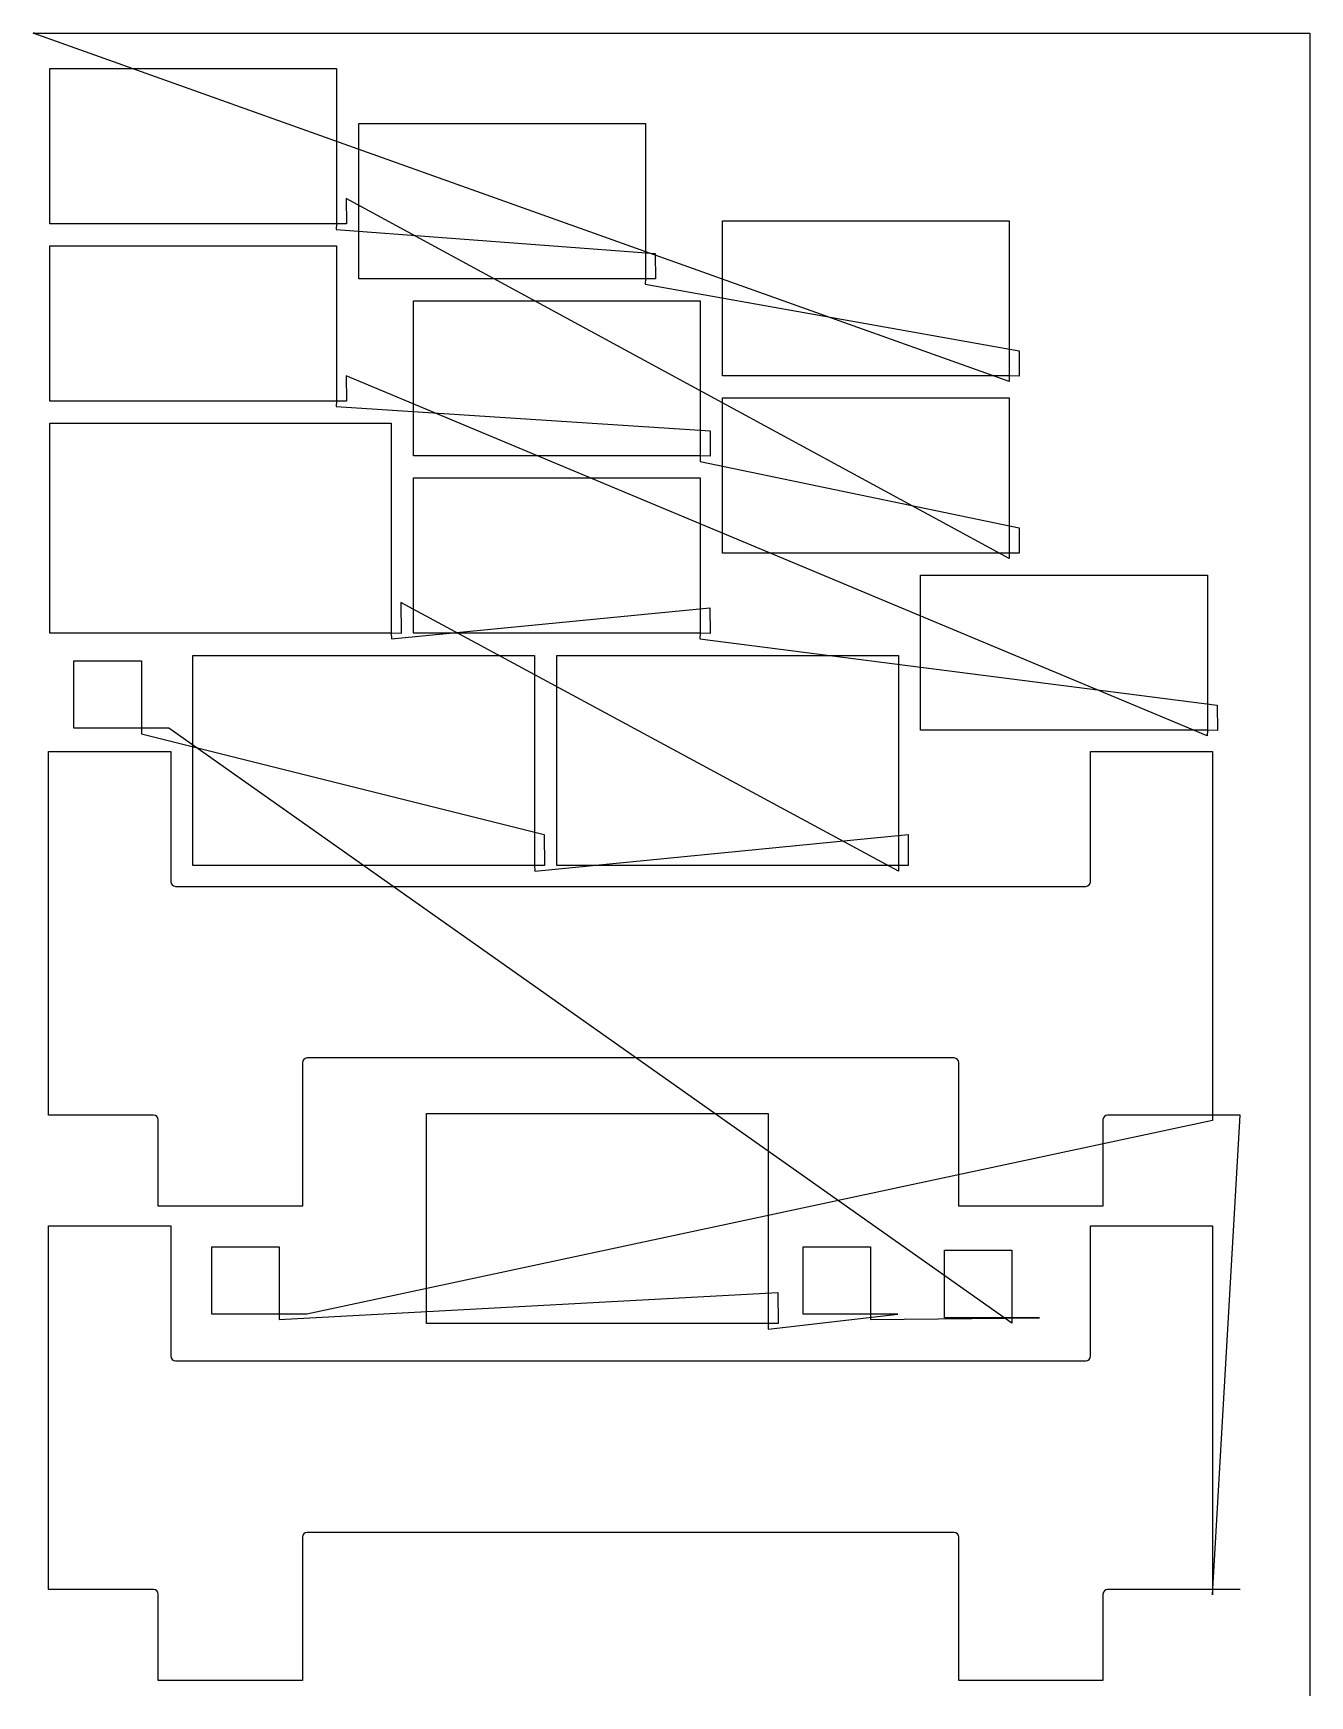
# Model space of a CAD drawing. Header units: metres. Extents: x 0 to 1164, y 0 to 1516.
import ezdxf

# ---------------------------------------------------------------- set-up
doc = ezdxf.new("R2010")
doc.units = ezdxf.units.M

msp = doc.modelspace()

# ---------------------------------------------------------------- linework, layer by layer
at = {"layer": 'TOOL_0'}
for p, q in [((889.894, 1198.536), (-0.001, 1516.046)), ((-0.001, 1516.046), (0.999, 1516.046)), ((0.999, 1516.046), (-0.001, 1516.046)), ((-0.001, 1516.046), (0.999, 1516.046)), ((0.999, 1516.046), (1164.058, 1516.046)), ((1164.058, 1516.046), (1164.058, 1.001)), ((14.999, 1342.273), (14.999, 1483.773)), ((14.999, 1483.773), (276.499, 1483.773)), ((276.499, 1483.773), (276.499, 1342.273)), ((296.819, 1292.17), (296.819, 1433.67)), ((296.819, 1433.67), (558.319, 1433.67)), ((558.319, 1433.67), (558.319, 1292.17)), ((889.894, 1036.942), (285.42, 1365.266)), ((285.42, 1365.266), (285.623, 1342.107)), ((276.499, 1342.273), (14.999, 1342.273)), ((276.499, 1342.273), (276.307, 1337.232)), ((276.307, 1337.232), (567.24, 1315.162)), ((285.623, 1342.107), (276.499, 1342.273)), ((628.586, 1203.577), (628.586, 1345.077)), ((628.586, 1345.077), (890.086, 1345.077)), ((890.086, 1345.077), (890.086, 1203.577)), ((14.999, 1180.68), (14.999, 1322.18)), ((14.999, 1322.18), (276.499, 1322.18)), ((276.499, 1322.18), (276.499, 1180.68)), ((567.24, 1315.162), (567.443, 1292.004)), ((558.319, 1292.17), (296.819, 1292.17)), ((558.319, 1292.17), (558.127, 1287.129)), ((567.443, 1292.004), (558.319, 1292.17)), ((558.127, 1287.129), (899.007, 1226.569)), ((346.766, 1130.577), (346.766, 1272.077)), ((346.766, 1272.077), (608.266, 1272.077)), ((608.266, 1272.077), (608.266, 1130.577)), ((899.007, 1226.569), (899.21, 1203.411)), ((1070.497, 875.348), (285.42, 1203.672)), ((285.42, 1203.672), (285.623, 1180.514)), ((890.086, 1203.577), (628.586, 1203.577)), ((890.086, 1203.577), (889.894, 1198.536)), ((899.21, 1203.411), (890.086, 1203.577)), ((628.586, 1041.983), (628.586, 1183.483)), ((628.586, 1183.483), (890.086, 1183.483)), ((890.086, 1183.483), (890.086, 1041.983)), ((276.499, 1180.68), (14.999, 1180.68)), ((276.499, 1180.68), (276.307, 1175.639)), ((276.307, 1175.639), (617.187, 1153.57)), ((285.623, 1180.514), (276.499, 1180.68)), ((15, 968.868), (15, 1160.368)), ((15, 1160.368), (326.5, 1160.368)), ((326.5, 1160.368), (326.5, 968.868)), ((617.187, 1153.57), (617.39, 1130.411)), ((608.266, 1130.577), (346.766, 1130.577)), ((608.266, 1130.577), (608.074, 1125.536)), ((608.074, 1125.536), (899.007, 1064.976)), ((617.39, 1130.411), (608.266, 1130.577)), ((346.645, 968.982), (346.645, 1110.482)), ((346.645, 1110.482), (608.145, 1110.482)), ((608.145, 1110.482), (608.145, 968.982)), ((899.007, 1064.976), (899.21, 1041.817)), ((890.086, 1041.983), (628.586, 1041.983)), ((890.086, 1041.983), (889.894, 1036.942)), ((899.21, 1041.817), (890.086, 1041.983)), ((809.189, 880.389), (809.189, 1021.889)), ((809.189, 1021.889), (1070.689, 1021.889)), ((1070.689, 1021.889), (1070.689, 880.389)), ((326.586, 963.684), (617.067, 991.974)), ((789.027, 751.989), (335.352, 997.075)), ((335.352, 997.075), (335.47, 968.794)), ((617.067, 991.974), (617.269, 968.816)), ((326.5, 968.868), (15, 968.868)), ((335.47, 968.794), (326.5, 968.868)), ((326.5, 968.868), (326.586, 963.684)), ((608.145, 968.982), (346.645, 968.982)), ((608.145, 968.982), (607.953, 963.941)), ((607.953, 963.941), (1079.61, 903.381)), ((617.269, 968.816), (608.145, 968.982)), ((37.147, 882.232), (37.147, 943.732)), ((37.147, 943.732), (98.647, 943.732)), ((98.647, 943.732), (98.647, 882.232)), ((145.674, 757.174), (145.674, 948.674)), ((145.674, 948.674), (457.174, 948.674)), ((457.174, 948.674), (457.174, 757.174)), ((477.441, 757.173), (477.441, 948.673)), ((477.441, 948.673), (788.941, 948.673)), ((788.941, 948.673), (788.941, 757.173)), ((1079.61, 903.381), (1079.813, 880.223)), ((98.647, 882.232), (37.147, 882.232)), ((123.647, 882.232), (98.647, 882.232)), ((98.647, 882.232), (98.647, 877.232)), ((892.506, 339.697), (123.647, 882.232)), ((1070.689, 880.389), (809.189, 880.389)), ((1070.689, 880.389), (1070.497, 875.348)), ((1079.813, 880.223), (1070.689, 880.389)), ((98.647, 877.232), (466.025, 785.381)), ((14, 529.587), (14, 861.087)), ((14, 861.087), (125.5, 861.087)), ((125.5, 861.087), (125.5, 742.337)), ((964, 742.337), (964, 861.087)), ((964, 861.087), (1075.5, 861.087)), ((1075.5, 861.087), (1075.5, 529.587)), ((457.26, 751.99), (797.792, 785.38)), ((466.025, 785.381), (466.144, 757.1)), ((797.792, 785.38), (797.911, 757.099)), ((457.174, 757.174), (145.674, 757.174)), ((466.144, 757.1), (457.174, 757.174)), ((457.174, 757.174), (457.26, 751.99)), ((788.941, 757.173), (477.441, 757.173)), ((797.911, 757.099), (788.941, 757.173)), ((788.941, 757.173), (789.027, 751.989)), ((129.75, 738.087), (959.75, 738.087)), ((245.5, 577.337), (245.5, 446.587)), ((839.75, 581.587), (249.75, 581.587)), ((844, 446.587), (844, 577.337)), ((358.693, 339.423), (358.693, 530.923)), ((358.693, 530.923), (670.193, 530.923)), ((670.193, 530.923), (670.193, 339.423)), ((109.75, 529.587), (14, 529.587)), ((114, 446.587), (114, 525.337)), ((1075.5, 524.587), (249.341, 348.015)), ((975.5, 525.337), (975.5, 446.587)), ((1075.5, 529.587), (979.75, 529.587)), ((1075.5, 92.001), (1100.5, 529.587)), ((1100.5, 529.587), (1075.5, 529.587)), ((1075.5, 529.587), (1075.5, 524.587)), ((245.5, 446.587), (114, 446.587)), ((975.5, 446.587), (844, 446.587)), ((14, 97.001), (14, 428.501)), ((14, 428.501), (125.5, 428.501)), ((125.5, 428.501), (125.5, 309.751)), ((964, 309.751), (964, 428.501)), ((964, 428.501), (1075.5, 428.501)), ((1075.5, 428.501), (1075.5, 97.001)), ((162.841, 348.015), (162.841, 409.515)), ((162.841, 409.515), (224.341, 409.515)), ((224.341, 409.515), (224.341, 348.015)), ((702.004, 348.015), (702.004, 409.515)), ((702.004, 409.515), (763.504, 409.515)), ((763.504, 409.515), (763.504, 348.015)), ((831.006, 344.697), (831.006, 406.197)), ((831.006, 406.197), (892.506, 406.197)), ((892.506, 406.197), (892.506, 344.697)), ((224.341, 343.015), (679.044, 367.629)), ((679.044, 367.629), (679.163, 339.349)), ((224.341, 348.015), (162.841, 348.015)), ((249.341, 348.015), (224.341, 348.015)), ((224.341, 348.015), (224.341, 343.015)), ((670.193, 339.423), (358.693, 339.423)), ((679.163, 339.349), (670.193, 339.423)), ((670.193, 339.423), (670.279, 334.239)), ((670.279, 334.239), (788.504, 348.015)), ((763.504, 348.015), (702.004, 348.015)), ((788.504, 348.015), (763.504, 348.015)), ((763.504, 348.015), (763.504, 343.015)), ((763.504, 343.015), (917.506, 344.697)), ((892.506, 344.697), (831.006, 344.697)), ((917.506, 344.697), (892.506, 344.697)), ((892.506, 344.697), (892.506, 339.697)), ((129.75, 305.501), (959.75, 305.501)), ((245.5, 144.751), (245.5, 14.001)), ((839.75, 149.001), (249.75, 149.001)), ((844, 14.001), (844, 144.751)), ((109.75, 97.001), (14, 97.001)), ((114, 14.001), (114, 92.751)), ((975.5, 92.751), (975.5, 14.001)), ((1075.5, 97.001), (979.75, 97.001)), ((1100.5, 97.001), (1075.5, 97.001)), ((1075.5, 97.001), (1075.5, 92.001)), ((245.5, 14.001), (114, 14.001)), ((975.5, 14.001), (844, 14.001)), ((1164.058, 1.001), (1164.058, 0.001))]:
    msp.add_line(p, q, dxfattribs=at)
for centre, start, end in [((129.75, 742.337), 180, 270), ((959.75, 742.337), 270, 0), ((249.75, 577.337), 90, 180), ((839.75, 577.337), 0, 90), ((109.75, 525.337), 0, 90), ((979.75, 525.337), 90, 180), ((129.75, 309.751), 180, 270), ((959.75, 309.751), 270, 0), ((249.75, 144.751), 90, 180), ((839.75, 144.751), 0, 90), ((109.75, 92.751), 0, 90), ((979.75, 92.751), 90, 180)]:
    msp.add_arc(centre, 4.25, start, end, dxfattribs=at)

doc.saveas('drawing.dxf')
